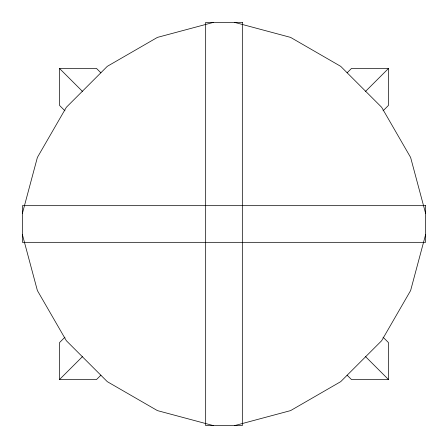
<?xml version="1.0" encoding="UTF-8"?>
<svg xmlns="http://www.w3.org/2000/svg" width="448" height="448" viewBox="0 0 448 448"><rect width="100%" height="100%" fill="white"/><g stroke="black" fill="none" stroke-linecap="round" stroke-linejoin="round"><path stroke-width="0.67" d="M22.4 213.371L37.386 157.438L66.343 107.29L107.29 66.343L157.438 37.386L213.371 22.4M425.6 234.629L410.614 290.562L381.657 340.71L340.71 381.657L290.562 410.614L234.629 425.6M64.977 337.159L59.578 342.546L59.578 379.467L96.499 379.568L100.912 375.161M347.088 72.839L351.501 68.432L388.422 68.533L388.422 105.454L383.023 110.841M59.578 379.467L82.634 356.446M365.366 91.554L388.422 68.533M64.977 110.841L59.578 105.454L59.578 68.533L96.499 68.432L100.912 72.839M383.023 337.159L388.422 342.546L388.422 379.467L351.501 379.568L347.088 375.161M234.629 22.4L290.562 37.386L340.71 66.343L381.657 107.29L410.614 157.438L425.6 213.371M213.371 425.6L157.438 410.614L107.29 381.657L66.343 340.71L37.386 290.562L22.4 234.629M365.366 356.446L388.422 379.467M59.578 68.533L82.634 91.554M242.329 22.4L205.671 22.4L205.671 425.6L242.329 425.6L242.329 22.4M425.6 205.671L22.4 205.671L22.4 242.329L425.6 242.329L425.6 205.671"/></g></svg>
